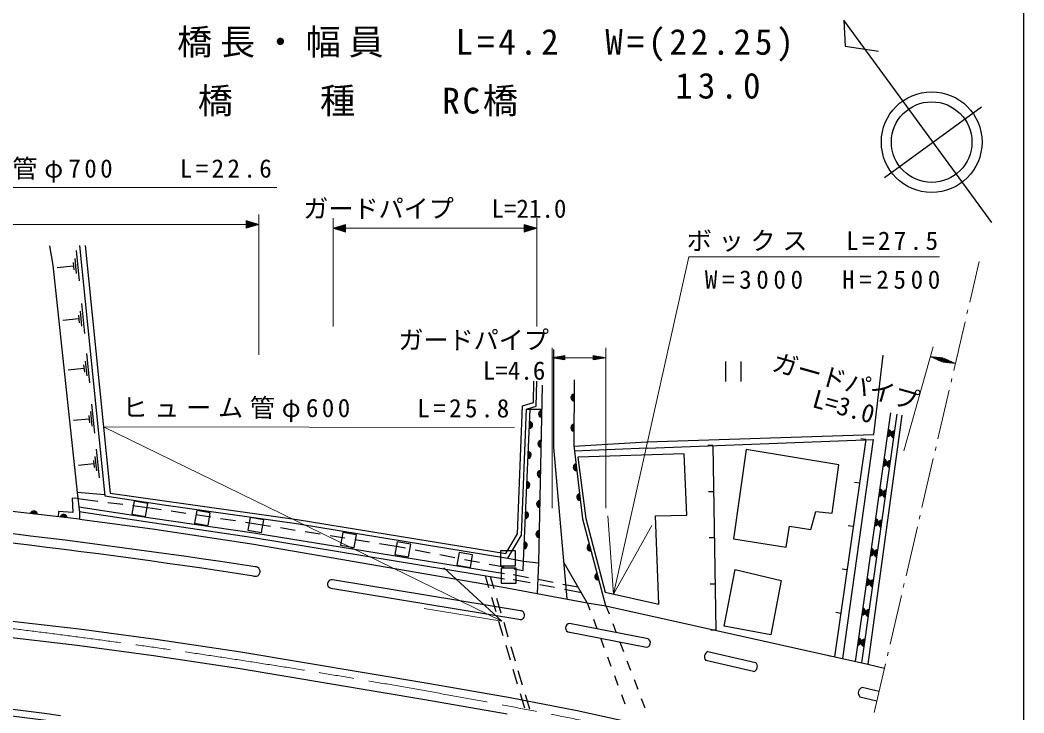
# Model space of a CAD drawing. Units: millimetres, scale not verified. Extents: x 40000 to 680000, y 20000 to 380000.
# Drawn here: x 478966 to 579000, y 276412 to 345459 of the extents above; entities that cross this region are included whole.
import ezdxf
from ezdxf.enums import TextEntityAlignment as Align

# ---------------------------------------------------------------- set-up
doc = ezdxf.new("R2010")
doc.units = ezdxf.units.MM
doc.header["$LTSCALE"] = 1000
doc.linetypes.add('CHAIN', pattern=[18.5, 12, -1.5, 3.5, -1.5])
for name, color, linetype, lineweight in [('M-BGD', 7, 'Continuous', 25), ('M-BGD-HTXT', 7, 'Continuous', 13), ('M-BMK', 2, 'CHAIN', 13), ('M-BMK-ROW', 30, 'Continuous', 25), ('M-STR-HTXT', 7, 'Continuous', 13), ('M-STR-STR1', 1, 'Continuous', 25), ('M-STR-STRD', 7, 'Continuous', 25), ('M-TTL-BAND', 7, 'Continuous', 25)]:
    doc.layers.add(name, color=color, linetype=linetype, lineweight=lineweight)
doc.styles.add('ＭＳ ゴシック', font='')
doc.styles.get('ＭＳ ゴシック').set_extended_font_data('MS Gothic')

msp = doc.modelspace()

# ---------------------------------------------------------------- linework, layer by layer
at = {"layer": 'M-BGD'}
for p, q in [((561048, 345447), (561202, 342852)), ((575816, 325274), (561048, 345447)), ((561202, 342852), (564522, 342373)), ((565115, 329768), (574778, 336797)), ((481907, 322975), (482245, 321028)), ((484541, 322486), (484847, 319458)), ((484892, 322986), (487417, 298046)), ((485438, 323006), (487938, 298309)), ((484252, 321310), (484329, 320553)), ((484416, 321709), (484569, 320195)), ((482245, 321028), (484669, 298381)), ((484290, 320931), (482675, 320768)), ((485075, 317206), (485377, 314223)), ((484952, 316440), (485103, 314948)), ((484829, 315674), (483238, 315513)), ((484791, 316047), (484866, 315301)), ((485579, 312235), (485876, 309294)), ((532114, 312646), (532114, 302909)), ((485457, 311480), (485606, 310009)), ((549274, 311434), (549274, 309434)), ((550774, 311434), (550774, 309434)), ((564057, 304143), (564965, 312053)), ((485335, 310725), (483767, 310566)), ((485298, 311092), (485373, 310357)), ((530136, 307342), (530156, 309484)), ((530383, 306970), (530446, 309489)), ((534166, 309613), (534137, 303056)), ((530988, 309077), (530611, 291382)), ((486090, 307188), (486383, 304290)), ((529025, 307018), (530136, 307342)), ((485970, 306444), (486116, 304995)), ((528526, 294266), (529025, 307018)), ((528947, 294142), (529438, 306695)), ((529129, 291530), (529813, 306696)), ((529438, 306695), (530383, 306970)), ((529438, 306695), (530938, 306697)), ((562206, 281539), (565752, 306307)), ((566350, 306173), (562804, 281406)), ((485850, 305700), (484305, 305544)), ((485813, 306062), (485887, 305338)), ((566842, 306077), (563431, 281266)), ((541427, 303417), (564057, 304143)), ((534137, 302998), (541427, 303417)), ((541468, 302809), (563966, 303673)), ((563249, 303645), (560113, 282008)), ((563966, 303673), (560930, 281842)), ((563249, 303645), (562754, 303717)), ((486545, 302690), (486834, 299831)), ((532114, 302909), (533446, 287774)), ((534137, 303056), (534999, 295767)), ((541468, 302809), (534204, 302494)), ((545153, 302232), (534532, 301900)), ((545407, 296136), (545153, 302232)), ((547991, 303059), (547491, 303051)), ((547991, 303059), (548294, 284652)), ((551333, 302655), (550063, 293765)), ((560562, 301131), (551333, 302655)), ((486308, 301222), (484784, 301067)), ((486272, 301579), (486345, 300864)), ((486427, 301956), (486571, 300526)), ((534532, 301900), (535331, 295797)), ((559885, 296305), (560562, 301131)), ((562622, 299318), (562127, 299389)), ((484669, 298381), (484873, 296370)), ((487408, 298138), (484669, 298381)), ((487938, 298309), (493357, 297560)), ((548066, 298457), (547567, 298449)), ((484901, 295715), (466843, 297791)), ((484730, 297779), (484154, 297813)), ((484154, 297813), (484220, 296399)), ((484730, 297779), (486713, 297524)), ((487417, 298046), (493299, 297143)), ((487704, 297397), (489192, 297206)), ((490341, 297520), (490119, 296234)), ((491697, 297287), (490341, 297520)), ((491475, 296001), (491697, 297287)), ((493299, 297143), (506510, 295287)), ((493357, 297560), (506573, 295703)), ((482789, 296489), (482755, 295962)), ((484220, 296399), (482789, 296489)), ((484815, 296942), (492189, 295823)), ((484863, 296469), (492130, 295390)), ((484873, 296370), (484901, 295715)), ((490119, 296234), (491475, 296001)), ((490184, 297079), (492167, 296824)), ((492167, 296824), (493019, 296695)), ((494007, 296546), (495490, 296322)), ((496568, 296596), (496347, 295310)), ((496479, 296173), (497962, 295949)), ((497924, 296363), (496568, 296596)), ((497703, 295077), (497924, 296363)), ((542274, 296051), (545407, 296136)), ((557768, 294697), (558276, 296475)), ((558276, 296475), (559885, 296305)), ((484901, 295715), (492167, 294749)), ((492130, 295390), (502232, 293890)), ((492189, 295823), (502265, 294346)), ((496347, 295310), (497703, 295077)), ((498951, 295799), (500434, 295575)), ((501423, 295426), (502275, 295297)), ((501885, 295900), (501663, 294614)), ((503241, 295666), (501885, 295900)), ((502275, 295297), (503927, 295033)), ((503019, 294381), (503241, 295666)), ((506510, 295287), (527582, 291824)), ((506573, 295703), (527361, 292287)), ((534999, 295767), (537290, 287110)), ((535331, 295797), (537279, 288431)), ((542613, 287246), (542274, 296051)), ((492167, 294749), (502275, 293222)), ((501663, 294614), (503019, 294381)), ((502265, 294346), (527241, 290307)), ((504914, 294876), (506395, 294639)), ((507383, 294481), (508864, 294245)), ((511127, 294405), (510906, 293119)), ((512483, 294172), (511127, 294405)), ((512262, 292886), (512483, 294172)), ((527361, 292287), (528526, 294266)), ((527582, 291824), (528947, 294142)), ((555313, 292919), (555651, 295035)), ((555651, 295035), (557768, 294697)), ((561994, 294990), (561500, 295062)), ((502232, 293890), (527226, 289770)), ((502275, 293222), (527090, 288949)), ((509852, 294087), (511333, 293851)), ((510906, 293119), (512262, 292886)), ((512320, 293693), (513801, 293456)), ((514789, 293299), (516441, 293035)), ((516534, 293474), (516313, 292188)), ((517890, 293241), (516534, 293474)), ((517669, 291955), (517890, 293241)), ((548142, 293856), (547642, 293847)), ((550063, 293765), (555313, 292919)), ((516313, 292188), (517669, 291955)), ((516441, 293035), (517371, 292855)), ((518353, 292666), (519826, 292381)), ((520808, 292192), (522281, 291907)), ((522711, 292410), (522490, 291125)), ((524067, 292177), (522711, 292410)), ((523846, 290891), (524067, 292177)), ((522490, 291125), (523846, 290891)), ((523263, 291718), (524736, 291434)), ((525717, 291244), (527190, 290960)), ((527582, 291824), (529129, 291530)), ((529103, 290590), (529129, 291530)), ((529129, 291530), (530611, 291382)), ((530611, 291382), (530494, 288320)), ((535493, 287395), (533122, 291461)), ((525304, 290101), (525659, 288907)), ((528104, 290211), (529622, 289919)), ((528172, 290770), (529103, 290590)), ((549132, 285045), (550233, 290717)), ((550233, 290717), (554805, 289617)), ((561367, 290663), (560872, 290734)), ((525807, 289994), (526161, 288800)), ((528104, 289725), (529781, 289403)), ((530604, 289730), (532077, 289447)), ((530763, 289214), (532236, 288931)), ((533059, 289259), (534576, 288967)), ((548218, 289254), (547718, 289246)), ((554805, 289617), (553789, 284198)), ((527090, 288949), (535493, 287395)), ((533218, 288742), (534896, 288420)), ((537279, 288431), (542613, 287246)), ((525943, 287949), (526370, 286511)), ((526446, 287841), (526873, 286403)), ((537353, 287100), (563431, 281266)), ((560740, 286335), (560245, 286407)), ((526655, 285552), (527082, 284114)), ((527158, 285444), (527585, 284006)), ((548294, 284652), (547794, 284644)), ((548294, 284652), (547794, 284644)), ((553789, 284198), (549132, 285045)), ((527367, 283155), (527794, 281717)), ((527869, 283048), (528296, 281610)), ((560113, 282008), (559618, 282080)), ((560113, 282008), (559618, 282080)), ((563431, 281266), (565114, 280882)), ((528078, 280759), (528505, 279321)), ((528581, 280651), (529008, 279213)), ((528790, 278362), (529217, 276924)), ((529293, 278255), (529720, 276817))]:
    msp.add_line(p, q, dxfattribs=at)
for radius in [5016, 4013]:
    msp.add_circle((569808, 333300), radius, dxfattribs=at)
for centre, radius, start, end in [((534212, 307834), 354, 98.54721, 260.95239), ((534212, 307834), 283, 100.77125, 258.72835), ((534212, 307834), 212, 104.51758, 254.98203), ((534212, 307834), 142, 112.22931, 247.2703), ((534212, 307834), 100, 122.54697, 236.95263), ((534212, 307834), 100, 122.54697, 236.95263), ((530982, 306227), 354, 97.57598, 259.98116), ((530982, 306227), 283, 99.80002, 257.75712), ((530982, 306227), 212, 103.54635, 254.0108), ((530982, 306227), 142, 111.25808, 246.29907), ((530982, 306227), 100, 121.57574, 235.9814), ((530982, 306227), 100, 121.57574, 235.9814), ((529688, 305109), 354, 276.21334, 78.61852), ((529688, 305109), 283, 278.43738, 76.39448), ((529688, 305109), 212, 282.18371, 72.64816), ((529688, 305109), 142, 289.89544, 64.93643), ((529688, 305109), 100, 300.2131, 54.61876), ((529688, 305109), 100, 300.2131, 54.61876), ((534199, 304834), 354, 98.54721, 260.95239), ((534199, 304834), 283, 100.77125, 258.72835), ((534199, 304834), 212, 104.51758, 254.98203), ((534199, 304834), 142, 112.22931, 247.2703), ((534199, 304834), 100, 122.54697, 236.95263), ((534199, 304834), 100, 122.54697, 236.95263), ((565414, 304325), 354, 270.64986, 73.05504), ((565414, 304325), 283, 272.8739, 70.831), ((565414, 304325), 212, 276.62023, 67.08468), ((565414, 304325), 142, 284.33196, 59.37295), ((565414, 304325), 100, 294.64962, 49.05529), ((565414, 304325), 100, 294.64962, 49.05529), ((566119, 304176), 354, 90.64986, 253.05504), ((566119, 304176), 283, 92.8739, 250.831), ((566119, 304176), 212, 96.62023, 247.08468), ((566119, 304176), 142, 104.33196, 239.37295), ((566119, 304176), 100, 114.64962, 229.05529), ((566119, 304176), 100, 114.64962, 229.05529), ((530918, 303228), 354, 97.57598, 259.98116), ((530918, 303228), 283, 99.80002, 257.75712), ((530918, 303228), 212, 103.54635, 254.0108), ((530918, 303228), 142, 111.25808, 246.29907), ((530918, 303228), 100, 121.57574, 235.9814), ((530918, 303228), 100, 121.57574, 235.9814), ((529552, 302113), 354, 276.21334, 78.61852), ((529552, 302113), 283, 278.43738, 76.39448), ((529552, 302113), 212, 282.18371, 72.64816), ((529552, 302113), 142, 289.89544, 64.93643), ((529552, 302113), 100, 300.2131, 54.61876), ((529552, 302113), 100, 300.2131, 54.61876), ((534446, 300907), 354, 105.54411, 267.94929), ((534446, 300907), 283, 107.76815, 265.72525), ((534446, 300907), 212, 111.51448, 261.97893), ((564988, 301355), 354, 270.64986, 73.05504), ((564988, 301355), 283, 272.8739, 70.831), ((564988, 301355), 212, 276.62023, 67.08468), ((564988, 301355), 142, 284.33196, 59.37295), ((564988, 301355), 100, 294.64962, 49.05529), ((564988, 301355), 100, 294.64962, 49.05529), ((565693, 301206), 354, 90.64986, 253.05504), ((565693, 301206), 283, 92.8739, 250.831), ((565693, 301206), 212, 96.62023, 247.08468), ((565693, 301206), 142, 104.33196, 239.37295), ((565693, 301206), 100, 114.64962, 229.05529), ((565693, 301206), 100, 114.64962, 229.05529), ((530854, 300228), 354, 97.57598, 259.98116), ((530854, 300228), 283, 99.80002, 257.75712), ((530854, 300228), 212, 103.54635, 254.0108), ((530854, 300228), 142, 111.25808, 246.29907), ((530854, 300228), 100, 121.57574, 235.9814), ((530854, 300228), 100, 121.57574, 235.9814), ((534446, 300907), 142, 119.22621, 254.2672), ((534446, 300907), 100, 129.54387, 243.94953), ((534446, 300907), 100, 129.54387, 243.94953), ((529417, 299116), 354, 276.21334, 78.61852), ((529417, 299116), 283, 278.43738, 76.39448), ((529417, 299116), 212, 282.18371, 72.64816), ((529417, 299116), 142, 289.89544, 64.93643), ((529417, 299116), 100, 300.2131, 54.61876), ((529417, 299116), 100, 300.2131, 54.61876), ((534798, 297928), 354, 105.54411, 267.94929), ((534798, 297928), 283, 107.76815, 265.72525), ((534798, 297928), 212, 111.51448, 261.97893), ((564563, 298385), 354, 270.64986, 73.05504), ((564563, 298385), 283, 272.8739, 70.831), ((564563, 298385), 212, 276.62023, 67.08468), ((564563, 298385), 142, 284.33196, 59.37295), ((564563, 298385), 100, 294.64962, 49.05529), ((564563, 298385), 100, 294.64962, 49.05529), ((565268, 298236), 354, 90.64986, 253.05504), ((565268, 298236), 283, 92.8739, 250.831), ((565268, 298236), 212, 96.62023, 247.08468), ((565268, 298236), 142, 104.33196, 239.37295), ((565268, 298236), 100, 114.64962, 229.05529), ((565268, 298236), 100, 114.64962, 229.05529), ((530790, 297229), 354, 97.57598, 259.98116), ((530790, 297229), 283, 99.80002, 257.75712), ((530790, 297229), 212, 103.54635, 254.0108), ((530790, 297229), 142, 111.25808, 246.29907), ((530790, 297229), 100, 121.57574, 235.9814), ((530790, 297229), 100, 121.57574, 235.9814), ((534798, 297928), 142, 119.22621, 254.2672), ((534798, 297928), 100, 129.54387, 243.94953), ((534798, 297928), 100, 129.54387, 243.94953), ((480336, 296185), 354, 2.24001, 164.64519), ((480336, 296185), 283, 4.46405, 162.42115), ((480336, 296185), 212, 8.21037, 158.67482), ((480336, 296185), 142, 15.9221, 150.96309), ((480336, 296185), 100, 26.23977, 140.64543), ((480336, 296185), 100, 26.23977, 140.64543), ((483316, 295843), 354, 2.24001, 164.64519), ((483316, 295843), 283, 4.46405, 162.42115), ((529282, 296119), 354, 276.21334, 78.61852), ((529282, 296119), 283, 278.43738, 76.39448), ((529282, 296119), 212, 282.18371, 72.64816), ((529282, 296119), 142, 289.89544, 64.93643), ((529282, 296119), 100, 300.2131, 54.61876), ((529282, 296119), 100, 300.2131, 54.61876), ((483316, 295843), 212, 8.21037, 158.67482), ((483316, 295843), 142, 15.9221, 150.96309), ((483316, 295843), 100, 26.23977, 140.64543), ((483316, 295843), 100, 26.23977, 140.64543), ((564138, 295416), 354, 270.64986, 73.05504), ((564138, 295416), 283, 272.8739, 70.831), ((564138, 295416), 212, 276.62023, 67.08468), ((564138, 295416), 142, 284.33196, 59.37295), ((564138, 295416), 100, 294.64962, 49.05529), ((564138, 295416), 100, 294.64962, 49.05529), ((564843, 295267), 354, 90.64986, 253.05504), ((564843, 295267), 283, 92.8739, 250.831), ((564843, 295267), 212, 96.62023, 247.08468), ((564843, 295267), 142, 104.33196, 239.37295), ((564843, 295267), 100, 114.64962, 229.05529), ((564843, 295267), 100, 114.64962, 229.05529), ((530726, 294230), 354, 97.57598, 259.98116), ((530726, 294230), 283, 99.80002, 257.75712), ((530726, 294230), 212, 103.54635, 254.0108), ((530726, 294230), 142, 111.25808, 246.29907), ((530726, 294230), 100, 121.57574, 235.9814), ((530726, 294230), 100, 121.57574, 235.9814), ((529147, 293122), 354, 276.21334, 78.61852), ((529147, 293122), 283, 278.43738, 76.39448), ((529147, 293122), 212, 282.18371, 72.64816), ((529147, 293122), 142, 289.89544, 64.93643), ((529147, 293122), 100, 300.2131, 54.61876), ((529147, 293122), 100, 300.2131, 54.61876), ((535813, 292902), 354, 113.61473, 276.01991), ((535813, 292902), 283, 115.83877, 273.79587), ((535813, 292902), 212, 119.5851, 270.04955), ((535813, 292902), 142, 127.29683, 262.33782), ((535813, 292902), 100, 137.61449, 252.02015), ((535813, 292902), 100, 137.61449, 252.02015), ((563713, 292446), 354, 270.64986, 73.05504), ((563713, 292446), 283, 272.8739, 70.831), ((563713, 292446), 212, 276.62023, 67.08468), ((563713, 292446), 142, 284.33196, 59.37295), ((563713, 292446), 100, 294.64962, 49.05529), ((563713, 292446), 100, 294.64962, 49.05529), ((564418, 292297), 354, 90.64986, 253.05504), ((564418, 292297), 283, 92.8739, 250.831), ((564418, 292297), 212, 96.62023, 247.08468), ((564418, 292297), 142, 104.33196, 239.37295), ((564418, 292297), 100, 114.64962, 229.05529), ((564418, 292297), 100, 114.64962, 229.05529), ((536580, 290002), 354, 113.61473, 276.01991), ((536580, 290002), 283, 115.83877, 273.79587), ((536580, 290002), 212, 119.5851, 270.04955), ((536580, 290002), 142, 127.29683, 262.33782), ((536580, 290002), 100, 137.61449, 252.02015), ((536580, 290002), 100, 137.61449, 252.02015), ((563288, 289476), 354, 270.64986, 73.05504), ((563288, 289476), 283, 272.8739, 70.831), ((563288, 289476), 212, 276.62023, 67.08468), ((563288, 289476), 142, 284.33196, 59.37295), ((563288, 289476), 100, 294.64962, 49.05529), ((563288, 289476), 100, 294.64962, 49.05529), ((563993, 289327), 354, 90.64986, 253.05504), ((563993, 289327), 283, 92.8739, 250.831), ((563993, 289327), 212, 96.62023, 247.08468), ((563993, 289327), 142, 104.33196, 239.37295), ((563993, 289327), 100, 114.64962, 229.05529), ((563993, 289327), 100, 114.64962, 229.05529), ((562863, 286507), 354, 270.64986, 73.05504), ((562863, 286507), 283, 272.8739, 70.831), ((562863, 286507), 212, 276.62023, 67.08468), ((562863, 286507), 142, 284.33196, 59.37295), ((562863, 286507), 100, 294.64962, 49.05529), ((562863, 286507), 100, 294.64962, 49.05529), ((563568, 286358), 354, 90.64986, 253.05504), ((563568, 286358), 283, 92.8739, 250.831), ((563568, 286358), 212, 96.62023, 247.08468), ((563568, 286358), 142, 104.33196, 239.37295), ((563568, 286358), 100, 114.64962, 229.05529), ((563568, 286358), 100, 114.64962, 229.05529), ((562437, 283537), 354, 270.64986, 73.05504), ((562437, 283537), 283, 272.8739, 70.831), ((562437, 283537), 212, 276.62023, 67.08468), ((562437, 283537), 142, 284.33196, 59.37295), ((562437, 283537), 100, 294.64962, 49.05529), ((562437, 283537), 100, 294.64962, 49.05529), ((563142, 283388), 354, 90.64986, 253.05504), ((563142, 283388), 283, 92.8739, 250.831), ((563142, 283388), 212, 96.62023, 247.08468), ((563142, 283388), 142, 104.33196, 239.37295), ((563142, 283388), 100, 114.64962, 229.05529), ((563142, 283388), 100, 114.64962, 229.05529)]:
    msp.add_arc(centre, radius, start, end, dxfattribs=at)
at = {"layer": 'M-BGD-HTXT'}
for p, q in [((573596, 317350), (574541, 321413)), ((573324, 316181), (573415, 316571)), ((572010, 310532), (573143, 315402)), ((571738, 309363), (571829, 309753)), ((570424, 303714), (571557, 308584)), ((570153, 302545), (570243, 302935)), ((568839, 296896), (569971, 301766)), ((568567, 295727), (568657, 296117)), ((567253, 290078), (568386, 294948)), ((566981, 288909), (567072, 289299)), ((565667, 283260), (566800, 288130)), ((565395, 282091), (565486, 282481)), ((564081, 276442), (565214, 281312))]:
    msp.add_line(p, q, dxfattribs=at)
at = {"layer": 'M-BMK'}
msp.add_arc((383532, -483497), 774122, 76.69202, 83.93292, dxfattribs=at)
at = {"layer": 'M-BMK-ROW'}
for p, q in [((528332, 292574), (526832, 292574)), ((526832, 292574), (526832, 291074)), ((528332, 291074), (528332, 292574)), ((526832, 291074), (528332, 291074)), ((528410, 290850), (526910, 290850)), ((526910, 290850), (526910, 289350)), ((528410, 289350), (528410, 290850)), ((526910, 289350), (528410, 289350))]:
    msp.add_line(p, q, dxfattribs=at)
at = {"layer": 'M-STR-HTXT'}
for p, q in [((465314, 328760), (504564, 328760)), ((502757, 325099), (501507, 325474)), ((501507, 325474), (501507, 324724)), ((501757, 325399), (501507, 325399)), ((501507, 325324), (502007, 325324)), ((502257, 325249), (501507, 325249)), ((501507, 325174), (502507, 325174)), ((502757, 312090), (502757, 326099)), ((510155, 314910), (510155, 325706)), ((530446, 314910), (530446, 325706)), ((374020, 325099), (501507, 325099)), ((502757, 325099), (501507, 324724)), ((502757, 325099), (501507, 325099)), ((501507, 325024), (502507, 325024)), ((502257, 324949), (501507, 324949)), ((501507, 324874), (502007, 324874)), ((501757, 324799), (501507, 324799)), ((510155, 324706), (511405, 325081)), ((510155, 324706), (511405, 324331)), ((510155, 324706), (511405, 324706)), ((511405, 324781), (510405, 324781)), ((511405, 324631), (510405, 324631)), ((510655, 324856), (511405, 324856)), ((510655, 324556), (511405, 324556)), ((511405, 324931), (510905, 324931)), ((511405, 324481), (510905, 324481)), ((511155, 325006), (511405, 325006)), ((511155, 324406), (511405, 324406)), ((511405, 324331), (511405, 325081)), ((511405, 324706), (529196, 324706)), ((530446, 324706), (529196, 325081)), ((529196, 325081), (529196, 324331)), ((529446, 325006), (529196, 325006)), ((529196, 324931), (529696, 324931)), ((529946, 324856), (529196, 324856)), ((529196, 324781), (530196, 324781)), ((530446, 324706), (529196, 324331)), ((530446, 324706), (529196, 324706)), ((529196, 324631), (530196, 324631)), ((529946, 324556), (529196, 324556)), ((529196, 324481), (529696, 324481)), ((529446, 324406), (529196, 324406)), ((538097, 288250), (545593, 321871)), ((545593, 321871), (570593, 321871)), ((531994, 296812), (531994, 312812)), ((537325, 296812), (537325, 312812)), ((567042, 302544), (569940, 312892)), ((531994, 311812), (533244, 312021)), ((531994, 311812), (533244, 311604)), ((531994, 311812), (533244, 311812)), ((533244, 311854), (532244, 311854)), ((533244, 311771), (532244, 311771)), ((532494, 311896), (533244, 311896)), ((532494, 311729), (533244, 311729)), ((533244, 311937), (532744, 311937)), ((533244, 311687), (532744, 311687)), ((532994, 311979), (533244, 311979)), ((532994, 311646), (533244, 311646)), ((533244, 311604), (533244, 312021)), ((533244, 311812), (536075, 311812)), ((537325, 311812), (536075, 312021)), ((536075, 312021), (536075, 311604)), ((536325, 311979), (536075, 311979)), ((536075, 311937), (536575, 311937)), ((536825, 311896), (536075, 311896)), ((536075, 311854), (537075, 311854)), ((537325, 311812), (536075, 311604)), ((537325, 311812), (536075, 311812)), ((536075, 311771), (537075, 311771)), ((536825, 311729), (536075, 311729)), ((536075, 311687), (536575, 311687)), ((536325, 311646), (536075, 311646)), ((569670, 311929), (570818, 311392)), ((569670, 311929), (570930, 311793)), ((569670, 311929), (570874, 311592)), ((570863, 311552), (569900, 311822)), ((570885, 311632), (569922, 311902)), ((570129, 311714), (570851, 311512)), ((570174, 311875), (570896, 311673)), ((570840, 311472), (570359, 311607)), ((570908, 311713), (570426, 311847)), ((570588, 311499), (570829, 311432)), ((570678, 311820), (570919, 311753)), ((570818, 311392), (570930, 311793)), ((570874, 311592), (570969, 311566)), ((571025, 311766), (570912, 311365)), ((572172, 311229), (570912, 311365)), ((571164, 311338), (570924, 311405)), ((570935, 311445), (571416, 311311)), ((571668, 311283), (570946, 311486)), ((570957, 311526), (571920, 311256)), ((572172, 311229), (570969, 311566)), ((570980, 311606), (571943, 311336)), ((571713, 311444), (570991, 311646)), ((571002, 311686), (571484, 311551)), ((571254, 311659), (571014, 311726)), ((572172, 311229), (571025, 311766)), ((487267, 304934), (528230, 304859)), ((526957, 285544), (487267, 304934)), ((538097, 288250), (537533, 296059)), ((538097, 288250), (541925, 295080)), ((526957, 285544), (521205, 290857)), ((526957, 285544), (519230, 286814))]:
    msp.add_line(p, q, dxfattribs=at)
at = {"layer": 'M-STR-STR1'}
for p, q in [((535493, 287395), (537353, 287100)), ((535493, 287395), (535756, 286690)), ((537353, 287100), (537668, 286272)), ((536105, 285753), (536454, 284816)), ((538023, 285337), (538379, 284402)), ((536803, 283879), (537152, 282942)), ((538734, 283468), (539089, 282533)), ((537501, 282005), (537850, 281068)), ((539445, 281598), (539800, 280663)), ((538198, 280130), (538547, 279193)), ((540155, 279729), (540511, 278794)), ((538896, 278256), (539245, 277319)), ((540866, 277859), (541221, 276924))]:
    msp.add_line(p, q, dxfattribs=at)
at = {"layer": 'M-STR-STRD'}
for p, q in [((528818, 286593), (510085, 289683)), ((509944, 288830), (528677, 285739)), ((460592, 287556), (484870, 284791)), ((460477, 286038), (484665, 283162)), ((541563, 283780), (533732, 285320)), ((484870, 284791), (492490, 283775)), ((533570, 284498), (541402, 282958)), ((484665, 283162), (492260, 282150)), ((492490, 283775), (500957, 282505)), ((492260, 282150), (500699, 280884)), ((500957, 282505), (519583, 279372)), ((547515, 282545), (552255, 281450)), ((552042, 280528), (547302, 281623)), ((500699, 280884), (519306, 277755)), ((519583, 279372), (527796, 277933)), ((564570, 278545), (562867, 278940)), ((519306, 277755), (527501, 276318)), ((527796, 277933), (534485, 276663)), ((562655, 278026), (564358, 277631)), ((534485, 276663), (558078, 271473))]:
    msp.add_line(p, q, dxfattribs=at)
for centre, radius, start, end in [((389181, -450981), 750540, 81.32516, 89.8086), ((389181, -450981), 749613, 81.32516, 89.8086), ((502411, 290500), 475, 249.15486, 93.49546), ((510032, 289254), 433, 83.006, 258.25791), ((528810, 286156), 437, 252.33814, 88.92577), ((533737, 284894), 426, 90.72818, 267.97811), ((541329, 283399), 447, 279.37624, 58.37), ((547750, 282005), 589, 113.54021, 220.44408), ((551909, 281044), 533, 284.48346, 49.50083), ((398811, -349412), 631179, 82.33659, 87.0015), ((390834, -419456), 701000, 82.45387, 86.64438), ((563037, 278419), 548, 108.00386, 225.85685)]:
    msp.add_arc(centre, radius, start, end, dxfattribs=at)
at = {"layer": 'M-TTL-BAND'}
msp.add_line((579000, 20000), (579000, 370000), dxfattribs=at)

# ---------------------------------------------------------------- texts
at = {"layer": 'M-STR-HTXT', "style": 'ＭＳ ゴシック'}
for s, p in [('ガードパイプ   L=21.0', (520300, 325206)), ('ガードパイプ', (524165, 312113)), ('L=4.6', (528191, 309066))]:
    msp.add_text(s, height=1833, dxfattribs=at).set_placement(p, align=Align.BOTTOM_CENTER)
for s, p in [('ガードパイプ', (560860, 308031)), ('L=3.0', (560656, 305547))]:
    msp.add_text(s, height=1833, rotation=344.359, dxfattribs=at).set_placement(p, align=Align.BOTTOM_CENTER)
at = {"layer": 'M-STR-HTXT', "attachment_point": 8, "style": 'ＭＳ ゴシック'}
for s, insert, char_height in [('\\T1.22;橋長・幅員\u3000\\~L=4.2\u3000W=(22.25)', (525534, 341323), 2566), ('\\T1.29;13.0', (548757, 337598), 2566), ('\\T1.16;橋\u3000\u3000種\u3000\u3000RC橋', (512909, 335867), 2566), ('\\T1.27;ヒューム管φ700\u3000\u3000L=22.6', (484939, 329260), 1833), ('\\T1.27;ボックス\u3000L=27.5', (558093, 322371), 1833), ('\\T1.37;W=3000\u3000H=2500', (559165, 318656), 1833)]:
    msp.add_mtext(s, dxfattribs=dict(at, insert=insert, char_height=char_height))
at = {"layer": 'M-STR-HTXT', "insert": (508606, 305395), "char_height": 1833, "attachment_point": 8, "rotation": 359.895, "style": 'ＭＳ ゴシック'}
msp.add_mtext('\\T1.27;ヒューム管φ600\u3000\u3000L=25.8', dxfattribs=at)

doc.saveas('drawing.dxf')
